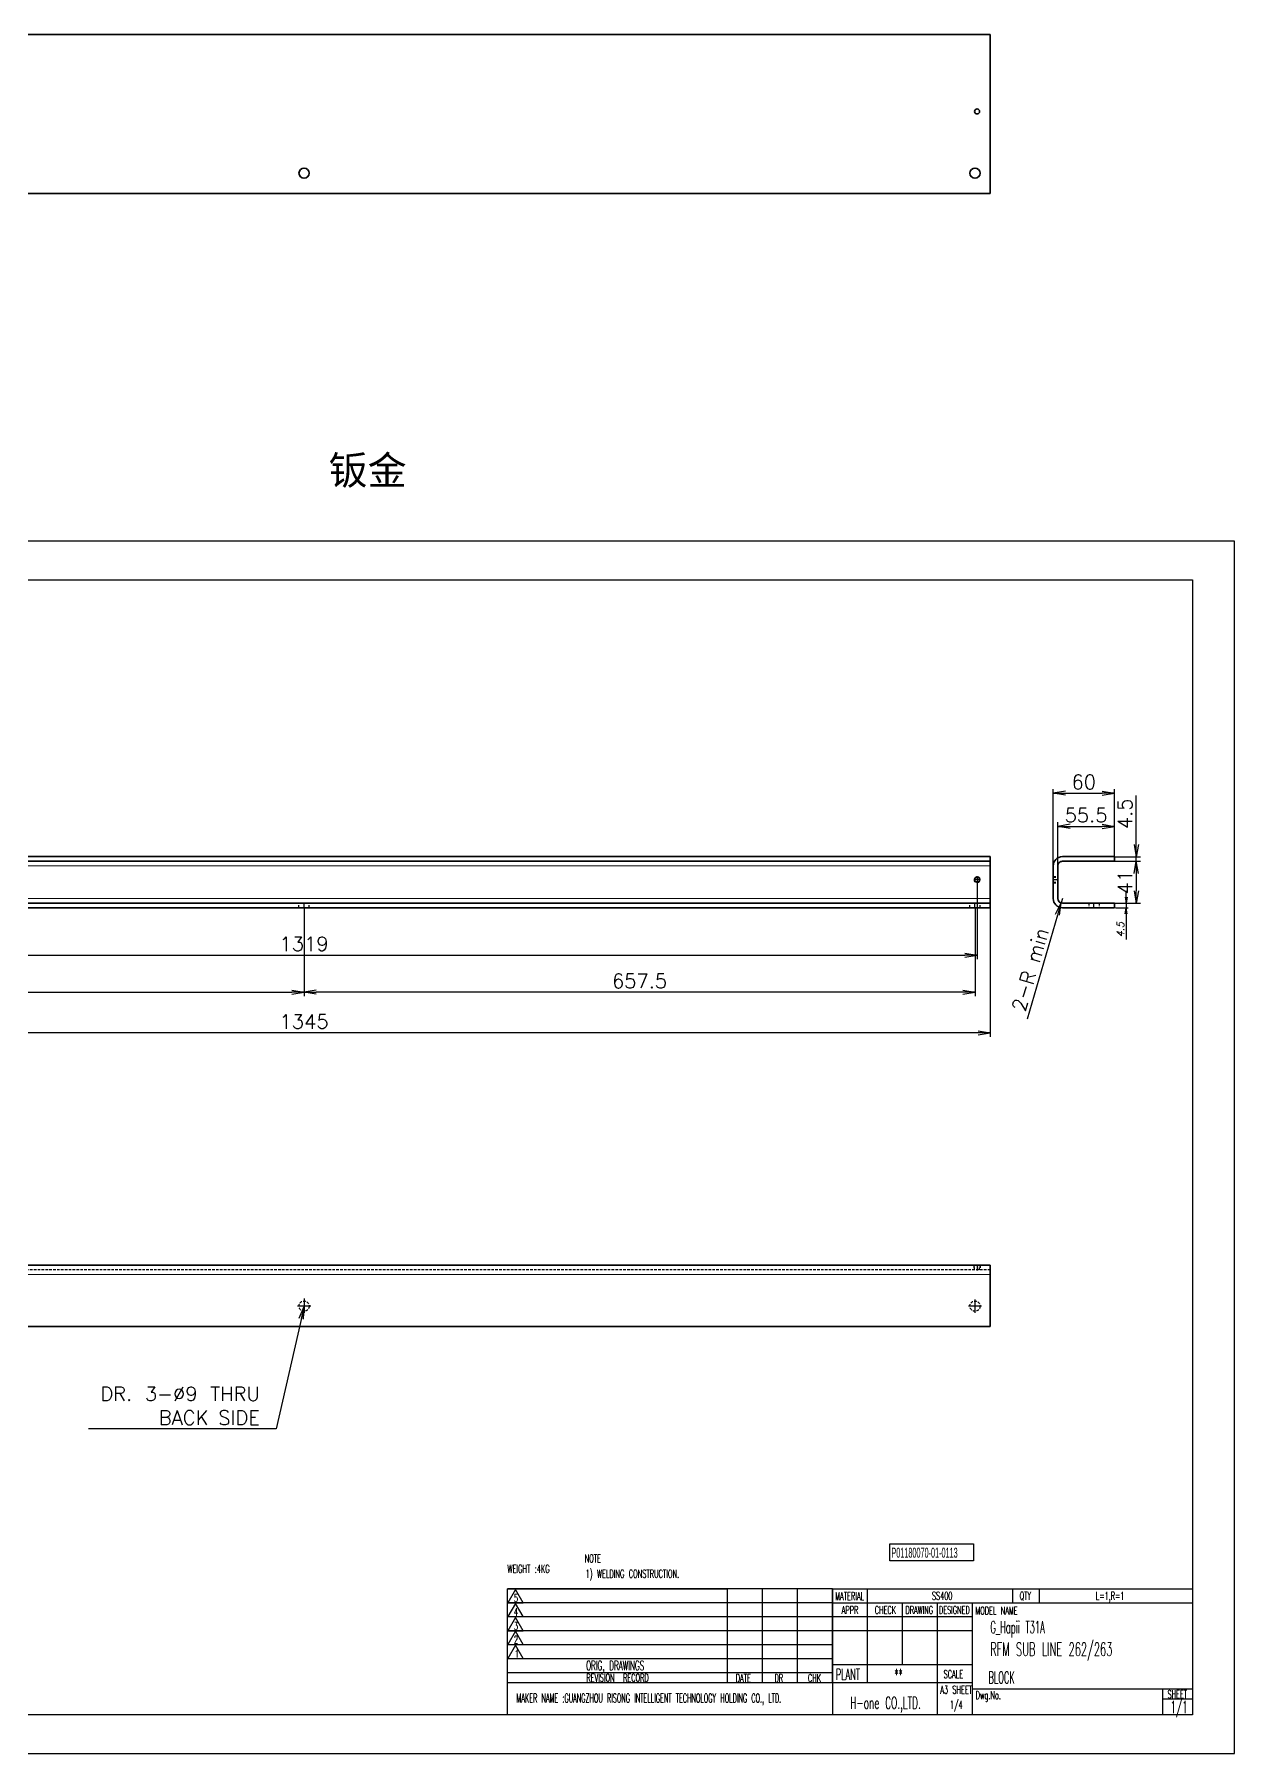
# Model space of a CAD drawing. Header units: inches. Extents: x 21 to 8642, y -3779 to 2137.
# Drawn here: x 1197 to 2373, y 19 to 1703 of the extents above; entities that cross this region are included whole.
import ezdxf

# ---------------------------------------------------------------- set-up
doc = ezdxf.new("R2010")
doc.units = ezdxf.units.IN
doc.header["$MEASUREMENT"] = 0
for name, pattern in [('CENTER-HOKUTO', [23, 20, -1, 1, -1]), ('DASHED', [15, 12, -3]), ('HIDDEN-HOKUTO', [3.8, 2.5, -1.3])]:
    doc.linetypes.add(name, pattern=pattern)
doc.layers.add('AM_HID', color=1, linetype='HIDDEN-HOKUTO', lineweight=25)
doc.layers.add('title_frame', color=7, linetype='Continuous')
doc.layers.add('word_dim', color=253, linetype='Continuous')
doc.styles.add('DIM_FONT', font='romans.shx', dxfattribs={"oblique": 15})
doc.styles.add('MX_NOTE_STANDARD', font='txt.shx', dxfattribs={"bigfont": 'bigfont.shx'})
doc.styles.get("Standard").update_dxf_attribs({"font": 'txt', "bigfont": 'gbcbig.shx'})
doc.dimstyles.new('HKT 1-4', dxfattribs={"dimscale": 4, "dimtxt": 3.5, "dimasz": 3, "dimexe": 1, "dimexo": 0, "dimgap": 1, "dimtad": 3, "dimdsep": 46, "dimtxsty": 'Standard', "dimblk1": 'OPEN', "dimblk2": 'OPEN', "dimsah": 1, "dimcen": 0, "dimclrd": 256, "dimclre": 256, "dimclrt": 3, "dimazin": 2, "dimtfac": 1, "dimtmove": 0, "dimatfit": 3, "dimldrblk": 'OPEN', "dimfxl": 1, "dimtolj": 1, "dimlwd": 25, "dimlwe": 25, "dimarcsym": 0})
doc.dimstyles.new('SCALE-1-2$0', dxfattribs={"dimscale": 2, "dimtxt": 3.5, "dimasz": 3, "dimexe": 1, "dimexo": 0.5, "dimgap": 1, "dimtad": 3, "dimdec": 1, "dimdsep": 46, "dimtxsty": 'DIM_FONT', "dimblk1": 'OPEN', "dimblk2": 'OPEN', "dimsah": 1, "dimcen": 0, "dimclrd": 256, "dimclre": 256, "dimclrt": 7, "dimazin": 2, "dimtm": 1e-09, "dimtfac": 0.6, "dimtmove": 0, "dimatfit": 3, "dimldrblk": 'OPEN', "dimfxl": 1, "dimtolj": 2, "dimarcsym": 0})

# ---------------------------------------------------------------- blocks, each defined once
blk = doc.blocks.new('_Open')
at = {"color": 0, "lineweight": -2}
for p, q in [((-1, 0.17), (0, 0)), ((-1, -0.17), (0, 0)), ((0, 0), (-1, 0))]:
    blk.add_line(p, q, dxfattribs=at)
blk = doc.blocks.new('*D142')
at = {"layer": 'DEFPOINTS', "color": 0, "linetype": 'Continuous', "ltscale": 2, "transparency": 16777216}
for p in [(788.5, 847.7), (2133.5, 847.7), (788.5, 725.2)]:
    blk.add_point(p, dxfattribs=at)
at = {"layer": 'word_dim', "linetype": 'Continuous', "lineweight": 25, "ltscale": 2, "transparency": 16777216}
for p, q in [((788.5, 847.7), (788.5, 721.2)), ((2133.5, 847.7), (2133.5, 721.2)), ((2121.5, 725.2), (800.5, 725.2))]:
    blk.add_line(p, q, dxfattribs=at)
at = {"layer": 'word_dim', "linetype": 'Continuous', "lineweight": 25, "ltscale": 2, "transparency": 16777216, "xscale": 12, "yscale": 12, "zscale": 12, "rotation": 180}
blk.add_blockref('_Open', (788.5, 725.2), dxfattribs=at)
at = {"layer": 'word_dim', "linetype": 'Continuous', "lineweight": 25, "ltscale": 2, "transparency": 16777216, "xscale": 12, "yscale": 12, "zscale": 12}
blk.add_blockref('_Open', (2133.5, 725.2), dxfattribs=at)
at = {"layer": 'word_dim', "color": 3, "linetype": 'Continuous', "ltscale": 2, "transparency": 16777216, "insert": (1461, 736.2), "char_height": 14, "attachment_point": 5}
blk.add_mtext('\\A1;1345', dxfattribs=at)
blk = doc.blocks.new('*D144')
at = {"layer": 'DEFPOINTS', "color": 0, "linetype": 'Continuous', "ltscale": 2, "transparency": 16777216}
for p in [(801.5, 872.1), (2120.5, 872.1), (2120.5, 801.3)]:
    blk.add_point(p, dxfattribs=at)
at = {"layer": 'word_dim', "linetype": 'Continuous', "lineweight": 25, "ltscale": 2, "transparency": 16777216}
for p, q in [((801.5, 872.1), (801.5, 797.3)), ((2120.5, 872.1), (2120.5, 797.3)), ((813.5, 801.3), (2108.5, 801.3))]:
    blk.add_line(p, q, dxfattribs=at)
at = {"layer": 'word_dim', "linetype": 'Continuous', "lineweight": 25, "ltscale": 2, "transparency": 16777216, "xscale": 12, "yscale": 12, "zscale": 12, "rotation": 180}
blk.add_blockref('_Open', (801.5, 801.3), dxfattribs=at)
at = {"layer": 'word_dim', "linetype": 'Continuous', "lineweight": 25, "ltscale": 2, "transparency": 16777216, "xscale": 12, "yscale": 12, "zscale": 12}
blk.add_blockref('_Open', (2120.5, 801.3), dxfattribs=at)
at = {"layer": 'word_dim', "color": 3, "linetype": 'Continuous', "ltscale": 2, "transparency": 16777216, "insert": (1461, 812.3), "char_height": 14, "attachment_point": 5}
blk.add_mtext('\\A1;1319', dxfattribs=at)
blk = doc.blocks.new('*D146')
at = {"layer": 'DEFPOINTS', "color": 0, "linetype": 'Continuous', "ltscale": 2, "transparency": 16777216}
for p in [(803.5, 847.3), (1461, 847.3), (1461, 765)]:
    blk.add_point(p, dxfattribs=at)
at = {"layer": 'word_dim', "linetype": 'Continuous', "lineweight": 25, "ltscale": 2, "transparency": 16777216}
for p, q in [((803.5, 847.3), (803.5, 761)), ((1461, 847.3), (1461, 761)), ((815.5, 765), (1449, 765))]:
    blk.add_line(p, q, dxfattribs=at)
at = {"layer": 'word_dim', "linetype": 'Continuous', "lineweight": 25, "ltscale": 2, "transparency": 16777216, "xscale": 12, "yscale": 12, "zscale": 12, "rotation": 180}
blk.add_blockref('_Open', (803.5, 765), dxfattribs=at)
at = {"layer": 'word_dim', "linetype": 'Continuous', "lineweight": 25, "ltscale": 2, "transparency": 16777216, "xscale": 12, "yscale": 12, "zscale": 12}
blk.add_blockref('_Open', (1461, 765), dxfattribs=at)
at = {"layer": 'word_dim', "color": 3, "linetype": 'Continuous', "ltscale": 2, "transparency": 16777216, "insert": (1132.2, 776), "char_height": 14, "attachment_point": 5}
blk.add_mtext('\\A1;657.5', dxfattribs=at)
blk = doc.blocks.new('*D147')
at = {"layer": 'DEFPOINTS', "color": 0, "linetype": 'Continuous', "ltscale": 2, "transparency": 16777216}
for p in [(1461, 847.3), (2118.5, 847.3), (1461, 765)]:
    blk.add_point(p, dxfattribs=at)
at = {"layer": 'word_dim', "linetype": 'Continuous', "lineweight": 25, "ltscale": 2, "transparency": 16777216}
for p, q in [((1461, 847.3), (1461, 761)), ((2118.5, 847.3), (2118.5, 761)), ((2106.5, 765), (1473, 765))]:
    blk.add_line(p, q, dxfattribs=at)
at = {"layer": 'word_dim', "linetype": 'Continuous', "lineweight": 25, "ltscale": 2, "transparency": 16777216, "xscale": 12, "yscale": 12, "zscale": 12, "rotation": 180}
blk.add_blockref('_Open', (1461, 765), dxfattribs=at)
at = {"layer": 'word_dim', "linetype": 'Continuous', "lineweight": 25, "ltscale": 2, "transparency": 16777216, "xscale": 12, "yscale": 12, "zscale": 12}
blk.add_blockref('_Open', (2118.5, 765), dxfattribs=at)
at = {"layer": 'word_dim', "color": 3, "linetype": 'Continuous', "ltscale": 2, "transparency": 16777216, "insert": (1789.7, 776), "char_height": 14, "attachment_point": 5}
blk.add_mtext('\\A1;657.5', dxfattribs=at)
blk = doc.blocks.new('*D151')
at = {"layer": 'DEFPOINTS', "color": 0, "linetype": 'Continuous', "ltscale": 2, "transparency": 16777216}
for p in [(2255.1, 897.7), (2255.1, 893.2), (2276.5, 897.7)]:
    blk.add_point(p, dxfattribs=at)
at = {"layer": 'word_dim', "linetype": 'Continuous', "lineweight": 25, "ltscale": 2, "transparency": 16777216}
for p, q in [((2276.5, 909.7), (2276.5, 957.7)), ((2255.1, 897.7), (2280.5, 897.7)), ((2255.1, 893.2), (2280.5, 893.2)), ((2276.5, 893.2), (2276.5, 897.7)), ((2276.5, 881.2), (2276.5, 869.2))]:
    blk.add_line(p, q, dxfattribs=at)
at = {"layer": 'word_dim', "linetype": 'Continuous', "lineweight": 25, "ltscale": 2, "transparency": 16777216, "xscale": 12, "yscale": 12, "zscale": 12}
for p, rotation in [((2276.5, 897.7), 270), ((2276.5, 893.2), 90)]:
    blk.add_blockref('_Open', p, dxfattribs=dict(at, rotation=rotation))
at = {"layer": 'word_dim', "color": 3, "linetype": 'Continuous', "ltscale": 2, "transparency": 16777216, "insert": (2265.5, 939.7), "char_height": 14, "attachment_point": 5, "rotation": 90}
blk.add_mtext('\\A1;4.5', dxfattribs=at)
blk = doc.blocks.new('*D152')
at = {"layer": 'DEFPOINTS', "color": 0, "linetype": 'Continuous', "ltscale": 2, "transparency": 16777216}
for p in [(2255.1, 893.2), (2255.1, 852.2), (2276.5, 852.2)]:
    blk.add_point(p, dxfattribs=at)
at = {"layer": 'word_dim', "linetype": 'Continuous', "lineweight": 25, "ltscale": 2, "transparency": 16777216}
for p, q in [((2255.1, 893.2), (2280.5, 893.2)), ((2276.5, 881.2), (2276.5, 864.2)), ((2255.1, 852.2), (2280.5, 852.2))]:
    blk.add_line(p, q, dxfattribs=at)
at = {"layer": 'word_dim', "linetype": 'Continuous', "lineweight": 25, "ltscale": 2, "transparency": 16777216, "xscale": 12, "yscale": 12, "zscale": 12}
for p, rotation in [((2276.5, 893.2), 90), ((2276.5, 852.2), 270)]:
    blk.add_blockref('_Open', p, dxfattribs=dict(at, rotation=rotation))
at = {"layer": 'word_dim', "color": 3, "linetype": 'Continuous', "ltscale": 2, "transparency": 16777216, "insert": (2265.5, 872.7), "char_height": 14, "attachment_point": 5, "rotation": 90}
blk.add_mtext('\\A1;41', dxfattribs=at)
blk = doc.blocks.new('*D153')
at = {"layer": 'DEFPOINTS', "color": 0, "linetype": 'Continuous', "ltscale": 2, "transparency": 16777216}
for p in [(2255.1, 927.4), (2255.1, 897.7), (2199.6, 888.7)]:
    blk.add_point(p, dxfattribs=at)
at = {"layer": 'word_dim', "linetype": 'Continuous', "lineweight": 25, "ltscale": 2, "transparency": 16777216}
for p, q in [((2199.6, 888.7), (2199.6, 931.4)), ((2211.6, 927.4), (2243.1, 927.4)), ((2255.1, 897.7), (2255.1, 931.4))]:
    blk.add_line(p, q, dxfattribs=at)
at = {"layer": 'word_dim', "linetype": 'Continuous', "lineweight": 25, "ltscale": 2, "transparency": 16777216, "xscale": 12, "yscale": 12, "zscale": 12, "rotation": 180}
blk.add_blockref('_Open', (2199.6, 927.4), dxfattribs=at)
at = {"layer": 'word_dim', "linetype": 'Continuous', "lineweight": 25, "ltscale": 2, "transparency": 16777216, "xscale": 12, "yscale": 12, "zscale": 12}
blk.add_blockref('_Open', (2255.1, 927.4), dxfattribs=at)
at = {"layer": 'word_dim', "color": 3, "linetype": 'Continuous', "ltscale": 2, "transparency": 16777216, "insert": (2227.3, 938.4), "char_height": 14, "attachment_point": 5}
blk.add_mtext('\\A1;55.5', dxfattribs=at)
blk = doc.blocks.new('*D154')
at = {"layer": 'DEFPOINTS', "color": 0, "linetype": 'Continuous', "ltscale": 2, "transparency": 16777216}
for p in [(2255.1, 959.9), (2255.1, 897.7), (2195.1, 888.7)]:
    blk.add_point(p, dxfattribs=at)
at = {"layer": 'word_dim', "linetype": 'Continuous', "lineweight": 25, "ltscale": 2, "transparency": 16777216}
for p, q in [((2195.1, 888.7), (2195.1, 963.9)), ((2255.1, 897.7), (2255.1, 963.9)), ((2207.1, 959.9), (2243.1, 959.9))]:
    blk.add_line(p, q, dxfattribs=at)
at = {"layer": 'word_dim', "linetype": 'Continuous', "lineweight": 25, "ltscale": 2, "transparency": 16777216, "xscale": 12, "yscale": 12, "zscale": 12, "rotation": 180}
blk.add_blockref('_Open', (2195.1, 959.9), dxfattribs=at)
at = {"layer": 'word_dim', "linetype": 'Continuous', "lineweight": 25, "ltscale": 2, "transparency": 16777216, "xscale": 12, "yscale": 12, "zscale": 12}
blk.add_blockref('_Open', (2255.1, 959.9), dxfattribs=at)
at = {"layer": 'word_dim', "color": 3, "linetype": 'Continuous', "ltscale": 2, "transparency": 16777216, "insert": (2225.1, 970.9), "char_height": 14, "attachment_point": 5}
blk.add_mtext('\\A1;60', dxfattribs=at)
blk = doc.blocks.new('*D155')
at = {"layer": 'DEFPOINTS', "color": 0, "linetype": 'Continuous', "ltscale": 2, "transparency": 16777216}
for p in [(2202.8, 852.4), (2204.1, 856.7)]:
    blk.add_point(p, dxfattribs=at)
at = {"layer": 'word_dim', "linetype": 'Continuous', "lineweight": 25, "ltscale": 2, "transparency": 16777216}
for p, q in [((2204.1, 856.7), (2202.8, 852.4)), ((2169.9, 738.7), (2199.5, 840.9))]:
    blk.add_line(p, q, dxfattribs=at)
at = {"layer": 'word_dim', "linetype": 'Continuous', "lineweight": 25, "ltscale": 2, "transparency": 16777216, "xscale": 12, "yscale": 12, "zscale": 12, "rotation": 73.8722764422893}
blk.add_blockref('_Open', (2202.8, 852.4), dxfattribs=at)
at = {"layer": 'word_dim', "color": 3, "linetype": 'Continuous', "ltscale": 2, "transparency": 16777216, "insert": (2172.5, 787.1), "char_height": 14, "attachment_point": 5, "rotation": 73.8723}
blk.add_mtext('\\A1;{\\Fromans,bigfont|c134;2-R min}', dxfattribs=at)
blk = doc.blocks.new('*D352')
at = {"lineweight": -2, "transparency": 16777216}
for p, q in [((2266.5, 858.2), (2266.5, 864.2)), ((2256.1, 852.2), (2268.5, 852.2)), ((2256.1, 847.7), (2268.5, 847.7)), ((2266.5, 852.2), (2266.5, 847.7)), ((2266.5, 841.7), (2266.5, 816.5))]:
    blk.add_line(p, q, dxfattribs=at)
at = {"layer": 'DEFPOINTS', "color": 0, "transparency": 16777216}
for p in [(2255.1, 852.2), (2255.1, 847.7), (2266.5, 847.7)]:
    blk.add_point(p, dxfattribs=at)
at = {"lineweight": -2, "transparency": 16777216, "xscale": 6, "yscale": 6, "zscale": 6}
for p, rotation in [((2266.5, 852.2), 270), ((2266.5, 847.7), 90)]:
    blk.add_blockref('_Open', p, dxfattribs=dict(at, rotation=rotation))
at = {"color": 7, "transparency": 16777216, "insert": (2261, 826.1), "char_height": 7, "attachment_point": 5, "rotation": 90, "style": 'DIM_FONT'}
blk.add_mtext('\\A2;4.5', dxfattribs=at)

msp = doc.modelspace()

# ---------------------------------------------------------------- linework, layer by layer
at = {"color": 7, "lineweight": 35}
for p, q in [((2133.468, 1703.397), (788.468, 1703.397)), ((2133.468, 1703.397), (2133.468, 1547.397)), ((2133.468, 1547.397), (788.468, 1547.397)), ((2133.468, 897.748), (788.468, 897.748)), ((2133.468, 893.248), (788.468, 893.248)), ((2133.468, 897.748), (2133.468, 893.248)), ((2133.468, 893.248), (2133.468, 888.748)), ((2204.088, 897.748), (2255.088, 897.748)), ((2255.088, 893.248), (2204.088, 893.248)), ((2255.088, 897.748), (2255.088, 893.248)), ((2133.468, 888.748), (2133.468, 856.748)), ((2195.088, 856.748), (2195.088, 888.748)), ((2199.588, 888.748), (2199.588, 856.748)), ((2133.468, 852.248), (788.468, 852.248)), ((2133.468, 847.748), (788.468, 847.748)), ((2133.468, 856.748), (2133.468, 852.248)), ((2133.468, 852.248), (2133.468, 847.748)), ((2204.088, 852.248), (2255.088, 852.248)), ((2255.088, 847.748), (2204.088, 847.748)), ((2255.088, 852.248), (2255.088, 847.748)), ((2133.468, 497.349), (788.468, 497.349)), ((2133.468, 497.349), (2133.468, 488.349)), ((2133.468, 488.349), (2133.468, 437.349)), ((2133.468, 437.349), (788.468, 437.349))]:
    msp.add_line(p, q, dxfattribs=at)
at = {"color": 7, "lineweight": 13}
for p, q in [((2133.468, 888.748), (788.468, 888.748)), ((2133.468, 856.748), (788.468, 856.748)), ((2133.468, 488.349), (788.468, 488.349))]:
    msp.add_line(p, q, dxfattribs=at)
at = {"color": 7, "linetype": 'DASHED', "lineweight": 13}
for p, q in [((2133.468, 888.748), (788.468, 888.748)), ((2133.468, 856.748), (788.468, 856.748)), ((2133.468, 488.349), (788.468, 488.349)), ((2133.468, 488.349), (788.468, 488.349)), ((2133.468, 488.349), (788.468, 488.349))]:
    msp.add_line(p, q, dxfattribs=at)
at = {"color": 7, "lineweight": 35}
for centre, radius in [((2120.468, 1627.897), 2.458), ((1460.968, 1567.397), 5), ((2118.468, 1567.397), 5), ((2120.468, 875.248), 2.458)]:
    msp.add_circle(centre, radius, dxfattribs=at)
for centre, radius, start, end in [((2204.088, 888.748), 9, 90.000003, 180.000005), ((2204.088, 888.748), 4.5, 90.000003, 180.000005), ((2204.088, 856.748), 9, 180.000005, 269.999997), ((2204.088, 856.748), 4.5, 180.000005, 269.999997)]:
    msp.add_arc(centre, radius, start, end, dxfattribs=at)
at = {"color": 7, "lineweight": 13}
msp.add_arc((2120.468, 875.248), 3, 169.999993, 100.000014, dxfattribs=at)
at = {"layer": 'AM_HID'}
for p, q in [((2195.088, 878.248), (2199.588, 878.248)), ((2195.088, 878.248), (2199.588, 878.248)), ((2195.088, 877.707), (2199.588, 877.707)), ((2195.088, 877.707), (2199.588, 877.707)), ((2195.088, 872.79), (2199.588, 872.79)), ((2195.088, 872.79), (2199.588, 872.79)), ((2195.088, 872.248), (2199.588, 872.248)), ((2195.088, 872.248), (2199.588, 872.248)), ((1455.968, 847.748), (1455.968, 852.248)), ((1465.968, 847.748), (1465.968, 852.248)), ((2113.468, 847.748), (2113.468, 852.248)), ((2123.468, 847.748), (2123.468, 852.248)), ((2230.088, 852.248), (2230.088, 847.748)), ((2230.088, 852.248), (2230.088, 847.748)), ((2230.088, 852.248), (2230.088, 847.748)), ((2240.088, 852.248), (2240.088, 847.748)), ((2240.088, 852.248), (2240.088, 847.748)), ((2240.088, 852.248), (2240.088, 847.748)), ((2133.468, 492.849), (788.468, 492.849)), ((2117.468, 497.349), (2117.468, 492.849)), ((2118.009, 492.849), (2118.009, 497.349)), ((2122.926, 492.849), (2122.926, 497.349)), ((2123.468, 497.349), (2123.468, 492.849))]:
    msp.add_line(p, q, dxfattribs=at)
for centre in [(1460.968, 457.349), (2118.468, 457.349)]:
    msp.add_circle(centre, 5, dxfattribs=at)
at = {"layer": 'title_frame'}
for p, q in [((2034.903, 207.703), (2034.903, 224.504)), ((2034.903, 224.504), (2117.015, 224.504)), ((2117.015, 224.504), (2117.015, 207.703)), ((2117.015, 207.703), (2034.903, 207.703)), ((1660.291, 56.764), (1660.291, 180.244)), ((1660.291, 180.244), (1875.891, 180.244)), ((1978.791, 180.244), (1660.291, 180.244)), ((1668.211, 179.76), (1660.693, 166.738)), ((1675.73, 166.738), (1668.211, 179.76)), ((1875.891, 88.124), (1875.891, 180.244)), ((1910.191, 88.124), (1910.191, 180.244)), ((1910.191, 88.124), (1910.191, 180.244)), ((1944.491, 88.124), (1944.491, 180.244)), ((1944.491, 88.124), (1944.491, 180.244)), ((1978.791, 180.244), (1978.791, 166.524)), ((1978.791, 180.244), (1978.791, 56.764)), ((1978.791, 180.244), (1978.791, 56.764)), ((1978.791, 88.124), (1978.791, 180.244)), ((1978.791, 180.244), (2331.591, 180.244)), ((2013.091, 88.124), (2013.091, 180.244)), ((2155.191, 180.244), (2155.191, 166.524)), ((2181.482, 180.244), (2181.482, 166.524)), ((1875.891, 166.524), (1660.291, 166.524)), ((1978.791, 166.524), (1660.291, 166.524)), ((1875.891, 152.804), (1660.291, 152.804)), ((1978.791, 152.804), (1660.291, 152.804)), ((1660.693, 166.738), (1675.73, 166.738)), ((1668.211, 166.129), (1660.693, 153.107)), ((1660.693, 153.107), (1675.73, 153.107)), ((1668.211, 152.293), (1660.693, 139.271)), ((1675.73, 153.107), (1668.211, 166.129)), ((1675.73, 139.271), (1668.211, 152.293)), ((1978.791, 166.524), (2331.591, 166.524)), ((2115.991, 152.804), (1978.791, 152.804)), ((2047.391, 106.143), (2047.391, 166.524)), ((2081.691, 56.764), (2081.691, 166.524)), ((2115.991, 56.764), (2115.991, 166.524)), ((1875.891, 139.084), (1660.291, 139.084)), ((1978.791, 139.084), (1660.291, 139.084)), ((1660.693, 139.271), (1675.73, 139.271)), ((1668.211, 138.914), (1660.693, 125.891)), ((1675.73, 125.891), (1668.211, 138.914)), ((2115.991, 139.084), (1978.791, 139.084)), ((1875.891, 125.364), (1660.291, 125.364)), ((1978.791, 125.364), (1660.291, 125.364)), ((1660.693, 125.891), (1675.73, 125.891)), ((1668.211, 125.078), (1660.693, 112.055)), ((1675.73, 112.055), (1668.211, 125.078)), ((1875.891, 111.644), (1660.291, 111.644)), ((1978.791, 111.644), (1660.291, 111.644)), ((1660.693, 112.055), (1675.73, 112.055)), ((1978.791, 106.143), (2115.991, 106.143)), ((1875.891, 97.924), (1660.291, 97.924)), ((1978.791, 97.924), (1660.291, 97.924)), ((1978.791, 88.124), (1660.291, 88.124)), ((2115.991, 88.124), (1978.791, 88.124)), ((2115.991, 82.244), (2331.591, 82.244)), ((2302.191, 82.244), (2302.191, 56.764)), ((2302.191, 72.444), (2331.591, 72.444)), ((2331.591, 56.764), (2115.991, 56.764))]:
    msp.add_line(p, q, dxfattribs=at)
at = {"layer": 'title_frame', "color": 4}
msp.add_lwpolyline([(2372.891, 1206.914), (692.891, 1206.914), (692.891, 18.914), (2372.891, 18.914)], close=True, dxfattribs=at)
at = {"layer": 'title_frame'}
msp.add_lwpolyline([(734.191, 1169.064), (2331.591, 1169.064), (2331.591, 56.764), (734.191, 56.764)], close=True, dxfattribs=at)
at = {"layer": 'word_dim', "color": 2, "linetype": 'CENTER-HOKUTO', "ltscale": 2}
for p, q in [((2120.468, 878.444), (2120.468, 872.052)), ((2123.664, 875.248), (2117.272, 875.248)), ((2194.638, 875.248), (2200.038, 875.248)), ((1460.968, 847.298), (1460.968, 852.698)), ((2118.468, 847.298), (2118.468, 852.698)), ((2235.088, 847.298), (2235.088, 852.698)), ((2120.468, 497.799), (2120.468, 492.399)), ((1467.468, 457.349), (1454.468, 457.349)), ((1460.968, 464.849), (1460.968, 450.849)), ((2124.968, 457.349), (2111.968, 457.349)), ((2118.468, 463.849), (2118.468, 450.849))]:
    msp.add_line(p, q, dxfattribs=at)

# ---------------------------------------------------------------- texts
at = {"linetype": 'Continuous', "ltscale": 2, "insert": (1485.099, 1290.293), "char_height": 28, "width": 97.82245, "attachment_point": 1}
msp.add_mtext('{\\fMicrosoft YaHei|b0|i0|c134|p34;\\C3;钣金}', dxfattribs=at)
at = {"linetype": 'Continuous', "insert": (2133.5, 140.844), "char_height": 12, "width": 203.6, "attachment_point": 4}
msp.add_mtext('{\\W0.5;\\C3;G_Hapii T31A}', dxfattribs=at)
at = {"layer": 'title_frame', "color": 3, "style": 'MX_NOTE_STANDARD'}
for s, height, width, p in [('WEIGHT :4KG ', 7.84, 0.545, (1660.388, 196.027)), ('NOTE', 7.84, 0.545, (1735.947, 206.24)), ('1) WELDING CONSTRUCTION.', 7.84, 0.545, (1736.9, 191.229)), ('5', 7.519, 0.545, (1666.632, 167.622)), ('MATERIAL', 7.7334, 0.545, (1981.48, 169.317)), ('SS400', 7.7334, 0.545, (2076.285, 169.653)), ('QTY', 7.7334, 0.545, (2162.284, 169.653)), ('L=1,R=1', 7.7334, 0.545, (2236.795, 169.653)), ('4', 7.519, 0.545, (1666.632, 153.991)), ('APPR', 7.7334, 0.545, (1987.862, 155.71)), ('CHECK', 7.7334, 0.545, (2020.246, 155.71)), ('DRAWING', 7.7334, 0.545, (2050.324, 155.71)), ('DESIGNED', 7.7334, 0.545, (2083.09, 155.71)), ('MODEL NAME', 7.7334, 0.545, (2118.804, 155.121)), ('3', 7.519, 0.545, (1666.632, 140.155)), ('2', 7.519, 0.545, (1666.632, 126.775)), ('1', 7.519, 0.545, (1667.417, 112.939)), ('RFM SUB LINE 262/263', 13.2, 0.5341, (2133.346, 114.568)), ('ORIG, DRAWINGS', 9.4519, 0.545, (1737.387, 100.518)), ('PLANT', 10.7408, 0.545, (1982.135, 91.139)), ('**', 10.7408, 0.545, (2039.563, 91.139)), ('REVISION  RECORD', 7.73338, 0.545, (1737.587, 89.393)), ('DATE', 7.7334, 0.545, (1884.04, 89.073)), ('DR', 7.7334, 0.545, (1922.016, 89.032)), ('CHK', 7.7334, 0.545, (1954.723, 89.163)), ('A3 SHEET', 7.7334, 0.545, (2084.51, 77.632)), ('SCALE', 7.7334, 0.545, (2087.794, 92.902)), ('BLOCK', 11.76, 0.5, (2131.691, 87.599)), ('MAKER NAME :GUANGZHOU RISONG INTELLIGENT TECHNOLOGY HOLDING CO., LTD.', 8.64, 0.5341, (1669.187, 69.029)), ('H-one CO.,LTD.', 11.76, 0.545, (1996.215, 62.837)), ('1/4', 7.7334, 0.545, (2093.917, 62.914)), ('Dwg.No.', 7.7334, 0.545, (2119.147, 72.356)), ('SHEET', 7.7334, 0.545, (2307.151, 73.274)), ('1/1', 12, 0.5341, (2310.019, 58.667))]:
    msp.add_text(s, height=height, dxfattribs=dict(at, width=width)).set_placement(p)
at = {"layer": 'title_frame', "color": 3, "insert": (2036.557, 220.679), "char_height": 9.8, "width": 16.44281, "attachment_point": 1, "style": 'MX_NOTE_STANDARD'}
msp.add_mtext('{\\f3 of 9 Barcode|b0|i0|c0|p82;\\W0.5;P01180070-\\f3 of 9 Barcode|b0|i0|c134|p82;01\\f3 of 9 Barcode|b0|i0|c0|p82;-0\\f3 of 9 Barcode|b0|i0|c134|p82;1\\f3 of 9 Barcode|b0|i0|c0|p82;1\\f3 of 9 Barcode|b0|i0|c134|p82;3}', dxfattribs=at)
at = {"layer": 'word_dim', "color": 3, "linetype": 'Continuous', "ltscale": 2, "insert": (1417.704, 341.089), "char_height": 14, "width": 206.0027, "attachment_point": 9}
msp.add_mtext('DR. 3-%%C9 THRU{\\Fromans,bigfont|c134;\\PBACK SIDE}', dxfattribs=at)

# ---------------------------------------------------------------- dimensions: what is measured, and where the dimension line sits
dim = msp.add_linear_dim(base=(2266.492, 847.748), p1=(2255.088, 852.248), p2=(2255.088, 847.748), angle=90, dimstyle='SCALE-1-2$0')
dim.commit()
dim.dimension.update_dxf_attribs({"geometry": '*D352', "text_midpoint": (2260.992, 826.123)})
at = {"layer": 'word_dim', "linetype": 'Continuous', "ltscale": 2}
for base, p1, p2, picture, middle in [((2255.088, 959.918), (2195.088, 888.748), (2255.088, 897.748), '*D154', (2225.088, 970.918)), ((2120.468, 801.311), (801.468, 872.052), (2120.468, 872.052), '*D144', (1460.968, 812.311)), ((788.468, 725.169), (2133.468, 847.748), (788.468, 847.748), '*D142', (1460.968, 736.169)), ((1460.968, 765.04), (803.468, 847.298), (1460.968, 847.298), '*D146', (1132.218, 776.04)), ((1460.968, 765.04), (2118.468, 847.298), (1460.968, 847.298), '*D147', (1789.718, 776.04))]:
    dim = msp.add_linear_dim(base=base, p1=p1, p2=p2, dimstyle='HKT 1-4', dxfattribs=at)
    dim.commit()
    dim.dimension.update_dxf_attribs({"geometry": picture, "text_midpoint": middle})
dim = msp.add_linear_dim(base=(2255.088, 927.44), p1=(2199.588, 888.748), p2=(2255.088, 897.748), dimstyle='HKT 1-4', dxfattribs=at)
dim.commit()
dim.dimension.update_dxf_attribs({"geometry": '*D153', "text_midpoint": (2227.338, 927.44), "dimtype": 160})
for base, p2, picture, middle in [((2276.536, 897.748), (2255.088, 897.748), '*D151', (2265.536, 939.748)), ((2276.536, 852.248), (2255.088, 852.248), '*D152', (2265.536, 872.748))]:
    dim = msp.add_linear_dim(base=base, p1=(2255.088, 893.248), p2=p2, angle=90, dimstyle='HKT 1-4', dxfattribs=at)
    dim.commit()
    dim.dimension.update_dxf_attribs({"geometry": picture, "text_midpoint": middle})
dim = msp.add_radius_dim(center=(2204.088, 856.748), mpoint=(2202.838, 852.425), text='{\\Fromans,bigfont|c134;2-R min}', dimstyle='HKT 1-4', dxfattribs=at)
dim.commit()
dim.dimension.update_dxf_attribs({"geometry": '*D155', "text_midpoint": (2172.493, 787.083)})

# ---------------------------------------------------------------- leaders
at = {"layer": 'word_dim', "linetype": 'Continuous', "ltscale": 2, "annotation_type": 0, "has_hookline": 1, "hookline_direction": 1, "text_width": 168}
msp.add_leader([(1460.968, 456.882), (1433.704, 337.089), (1421.704, 337.089)], dimstyle='HKT 1-4', override={"dimgap": 1, "dimtad": 1}, dxfattribs=at)

doc.saveas('drawing.dxf')
